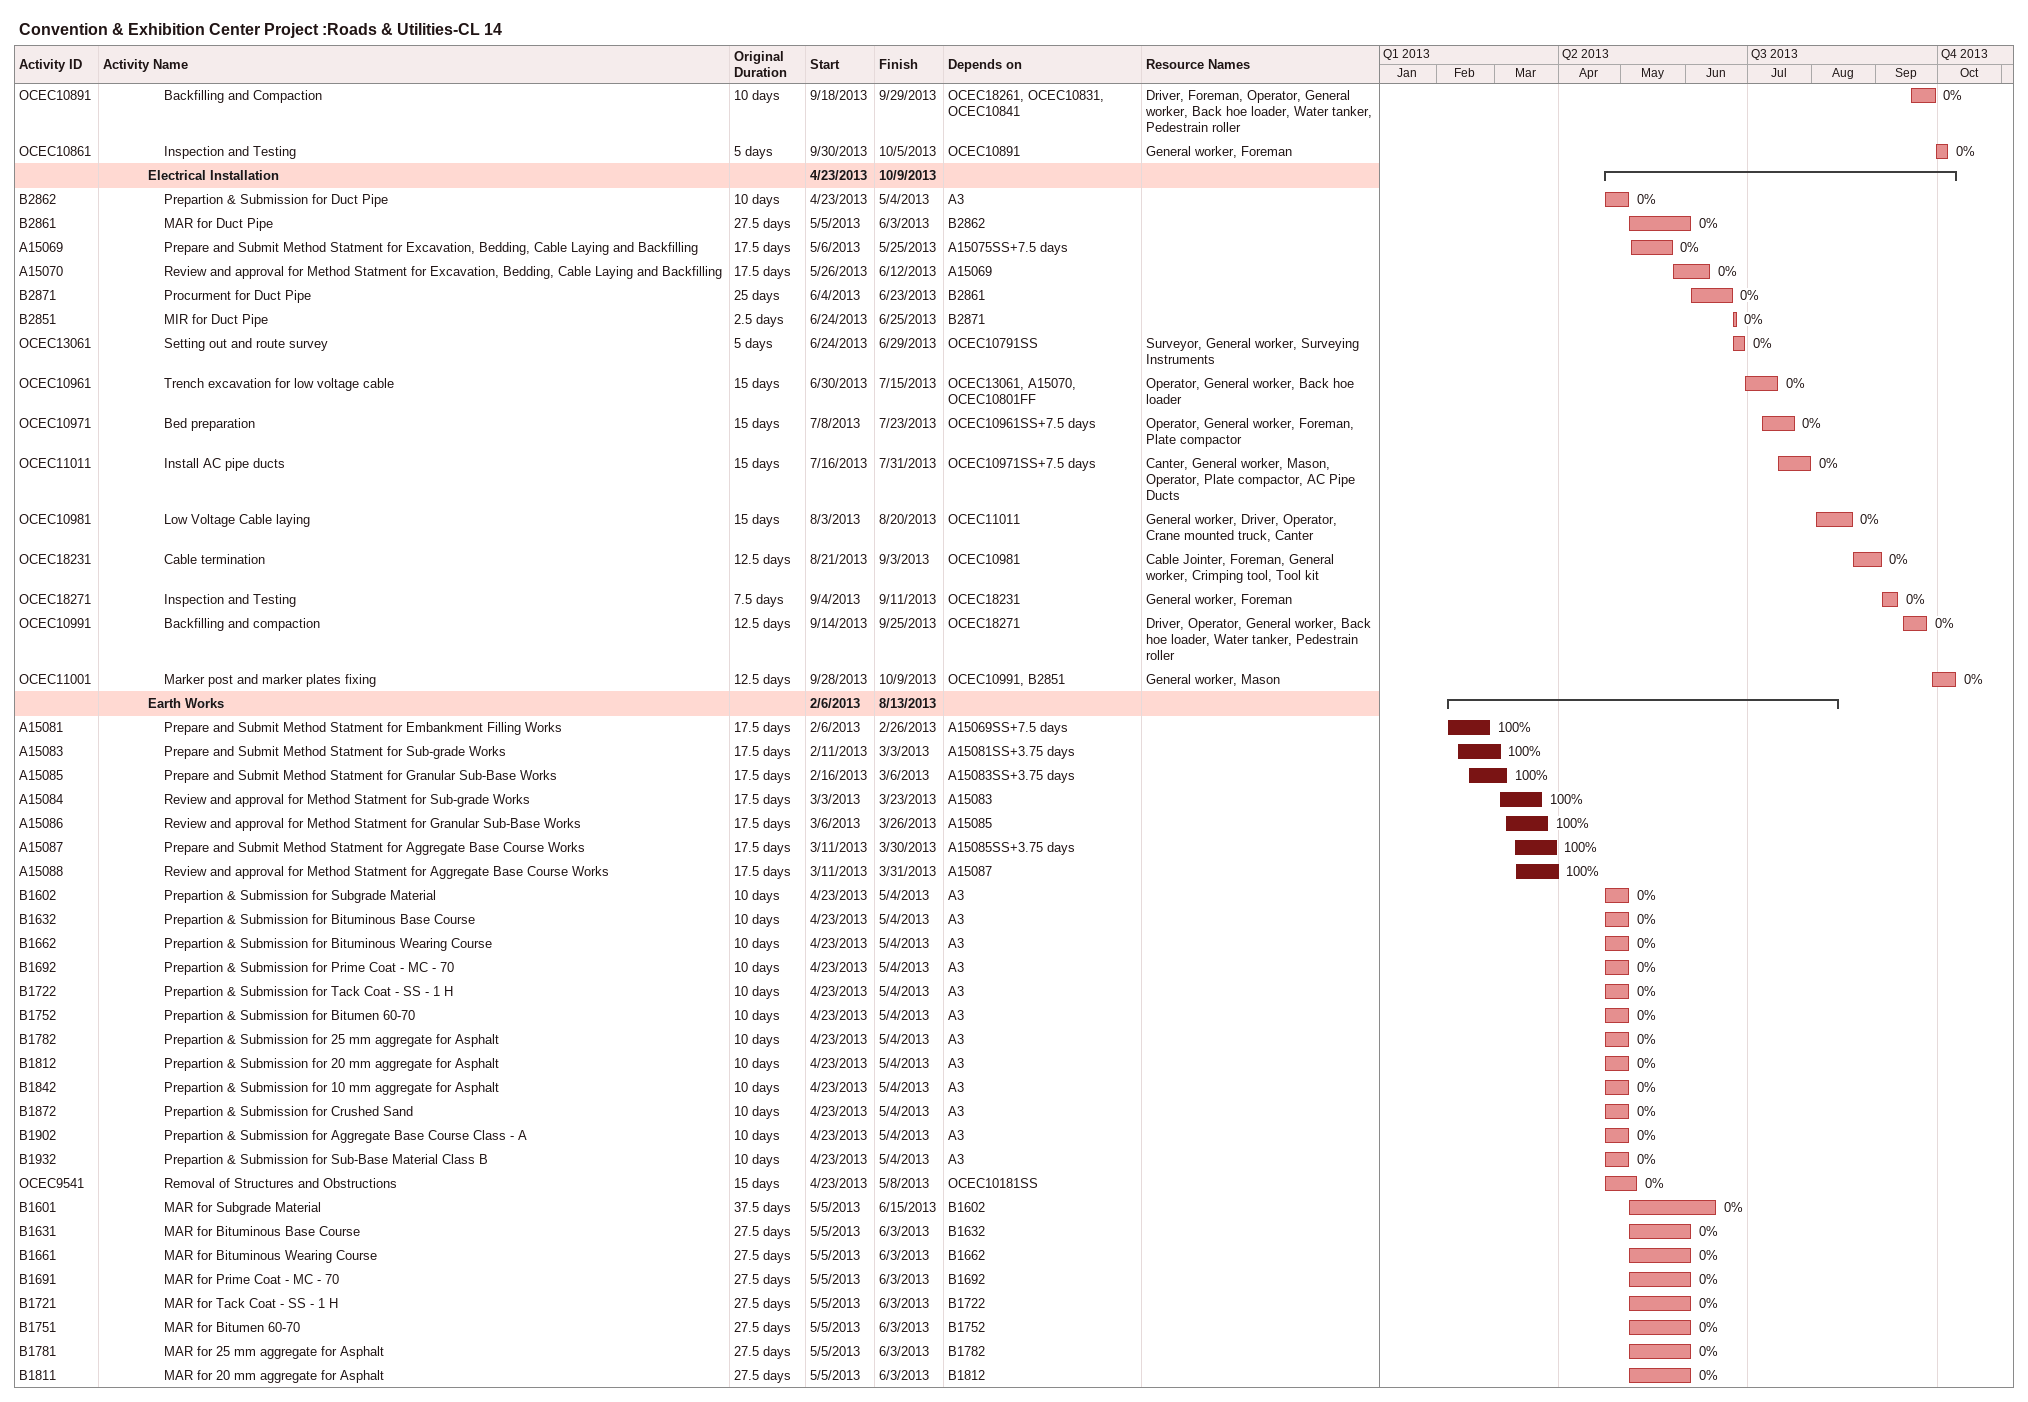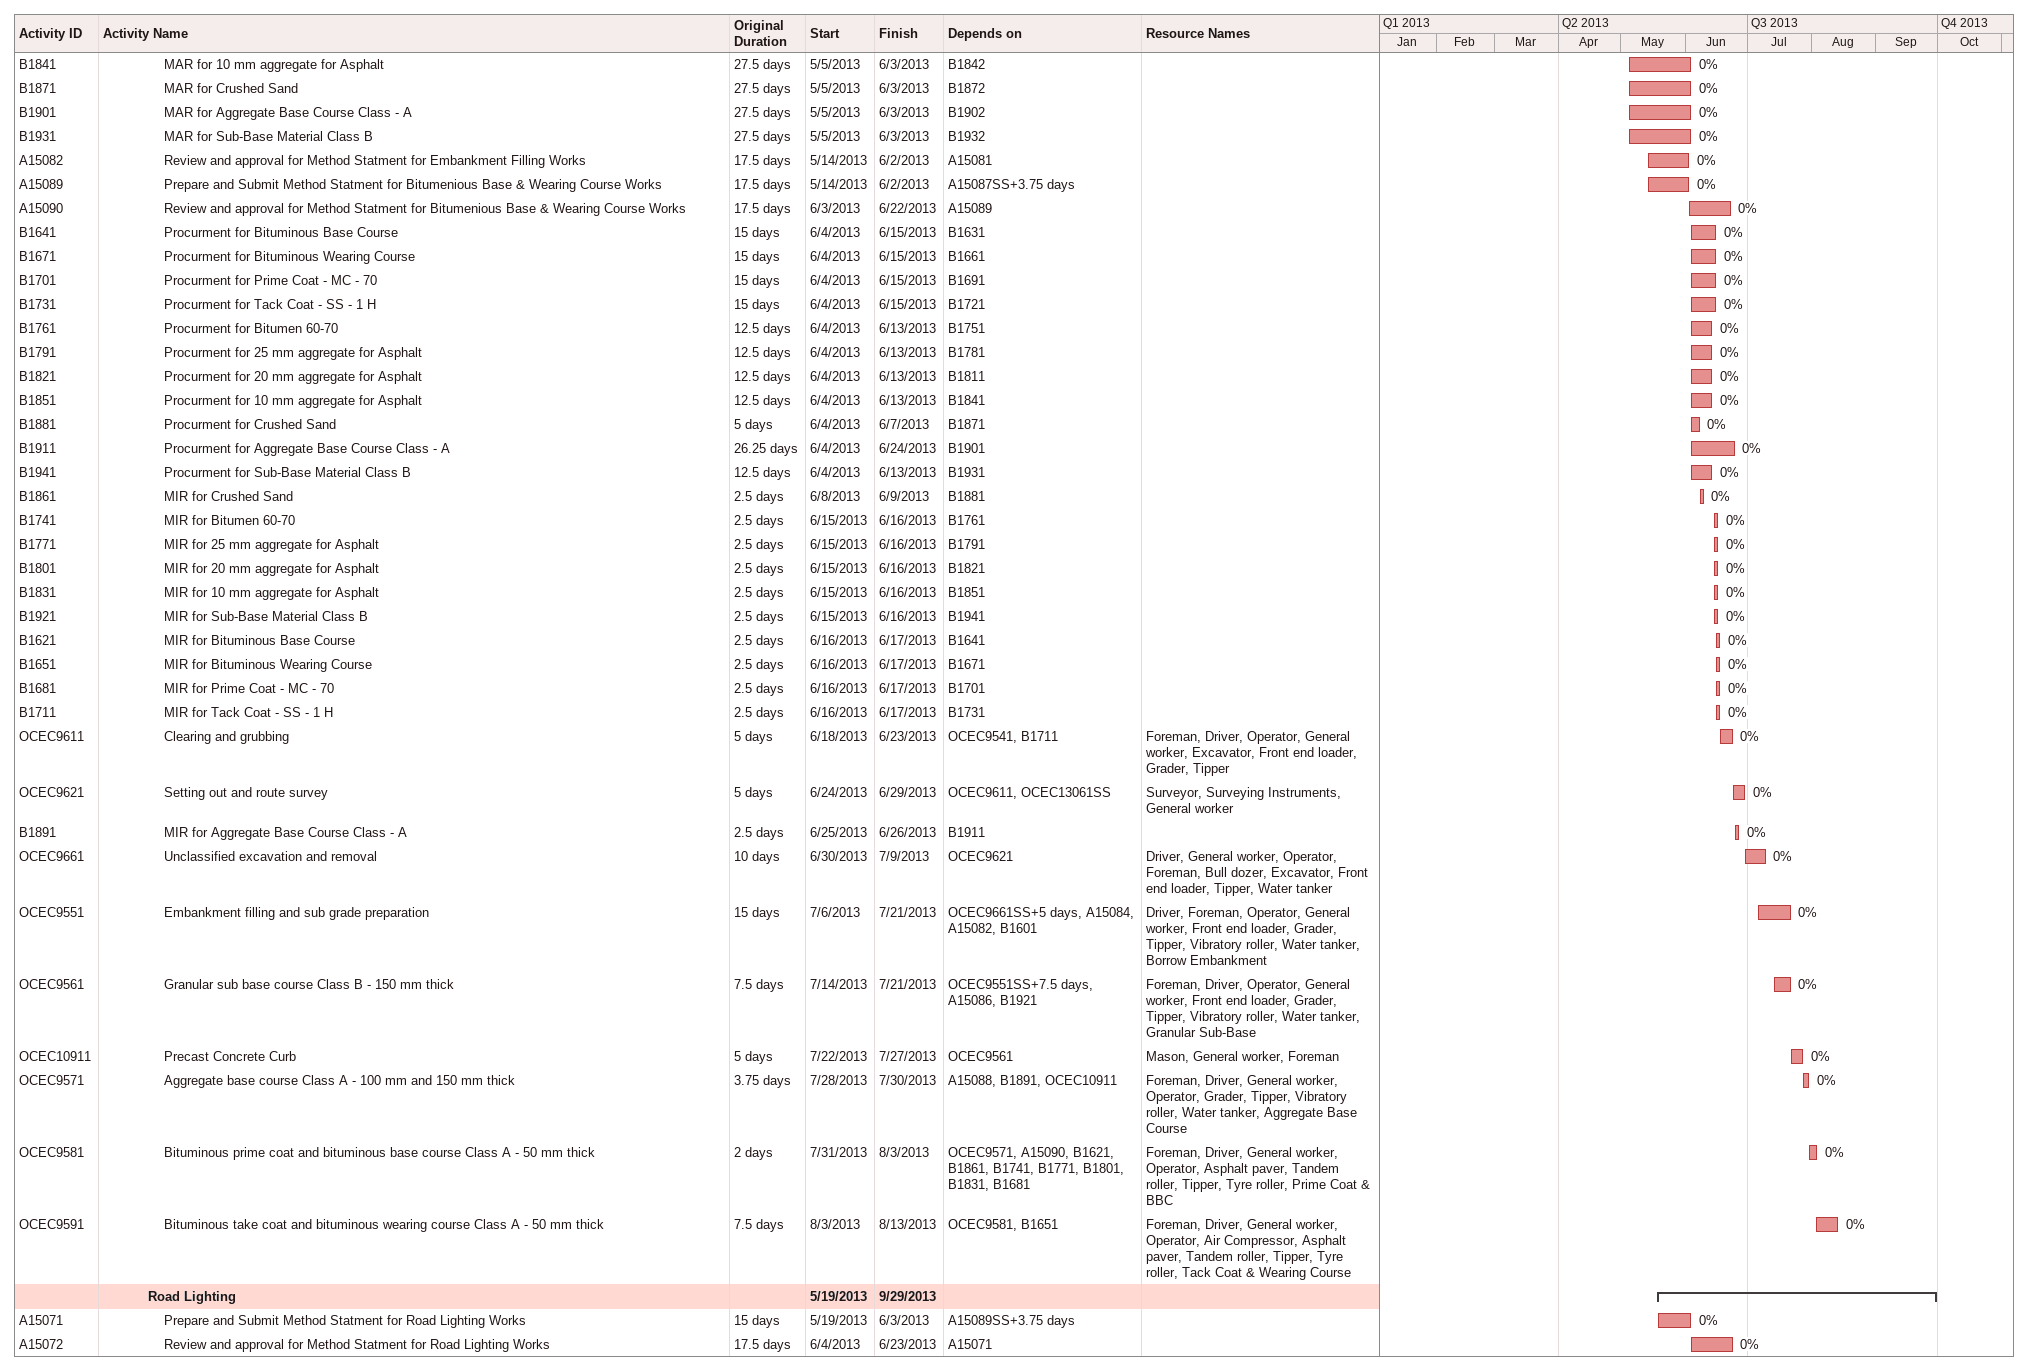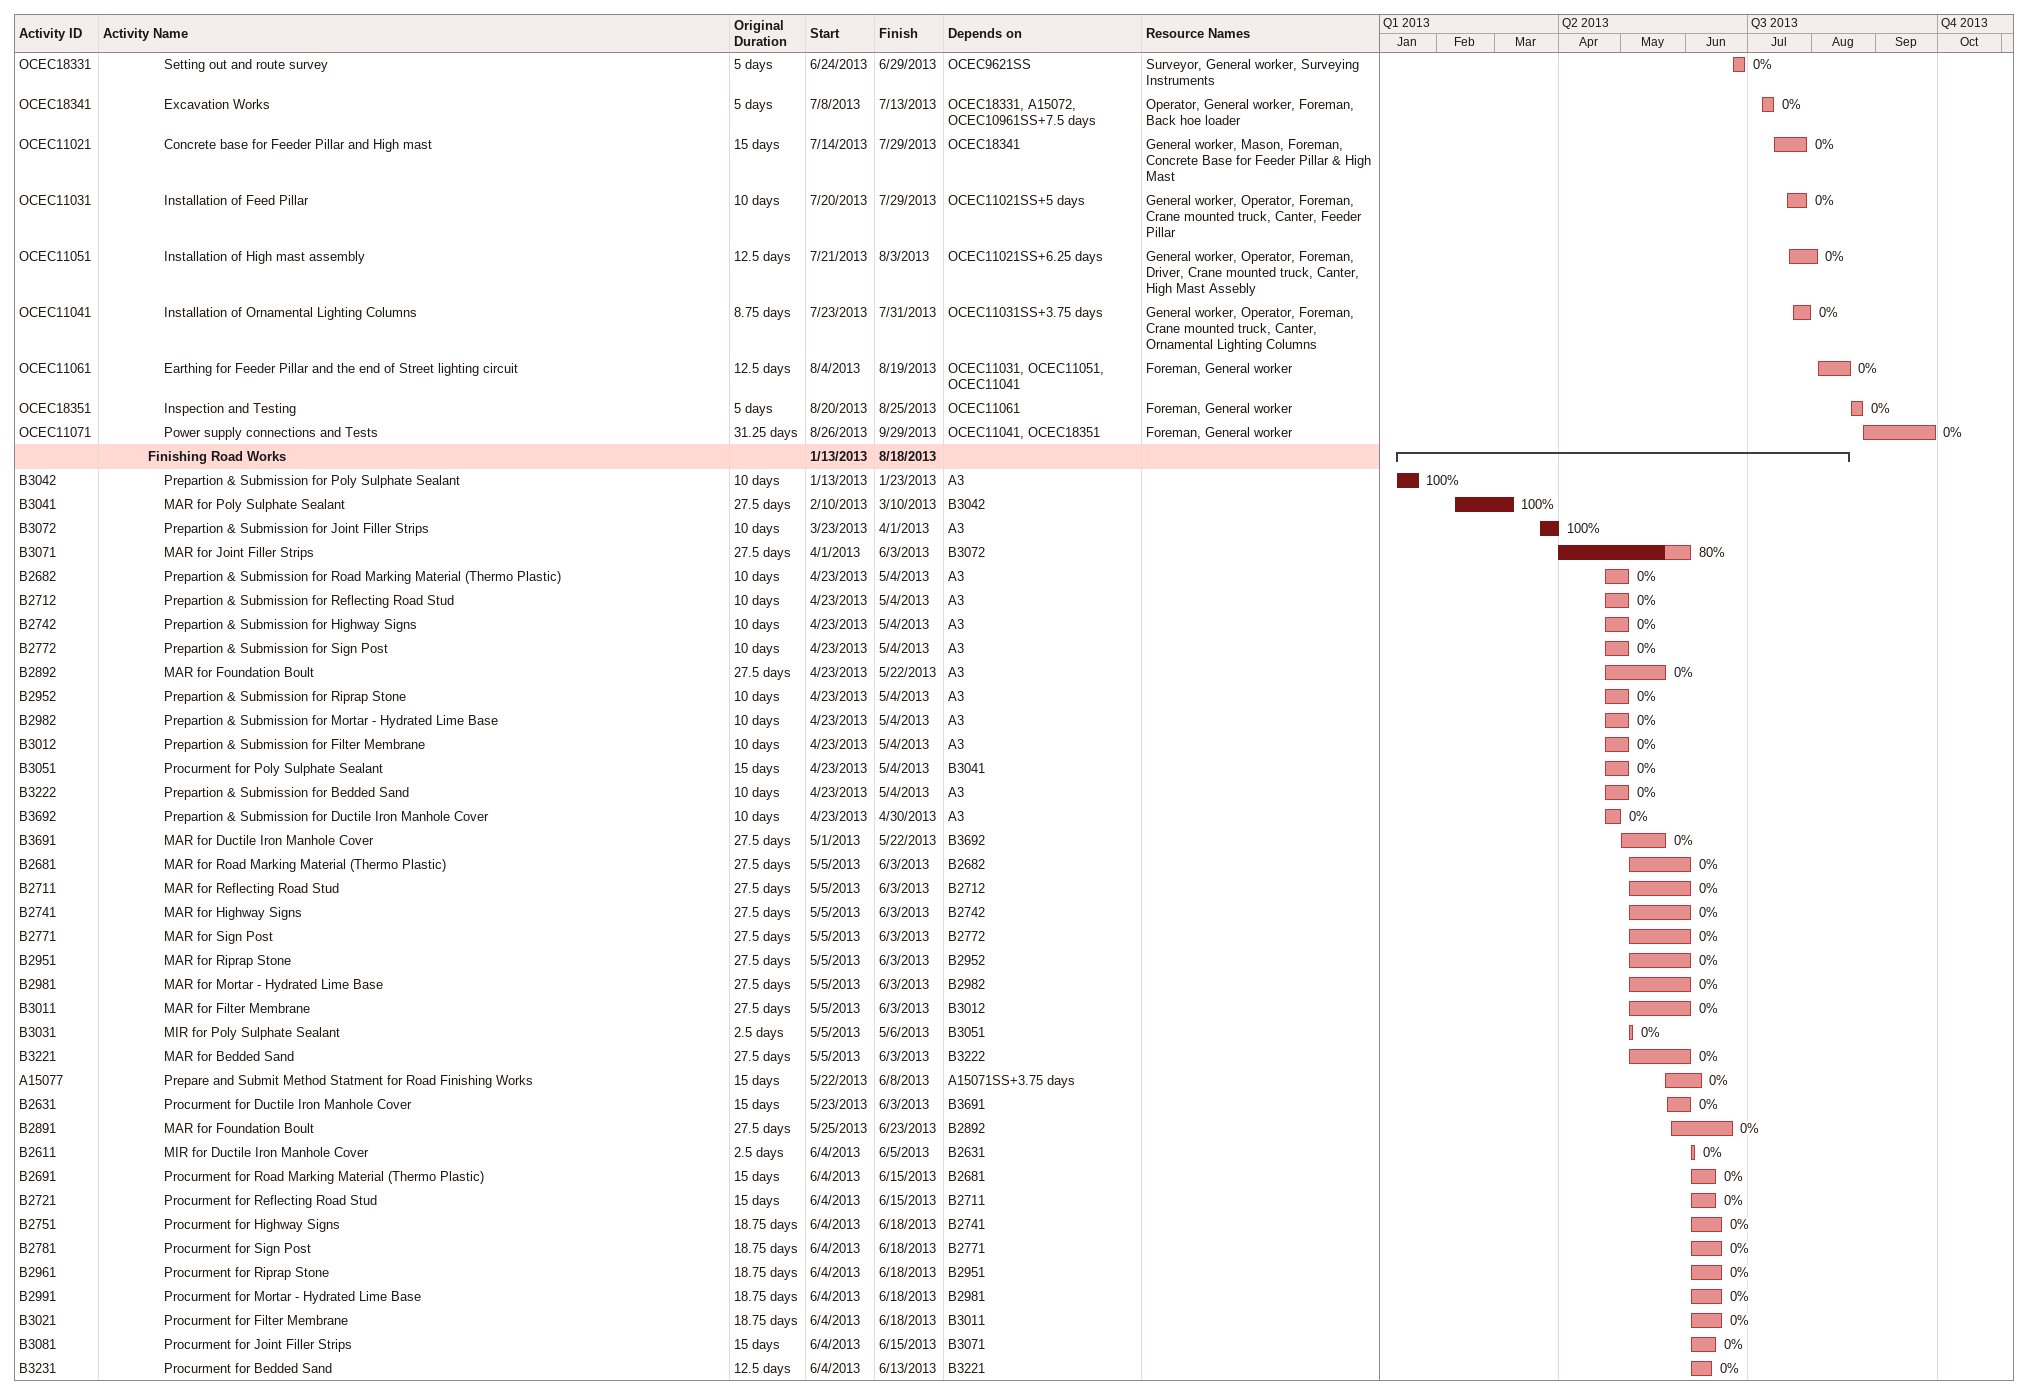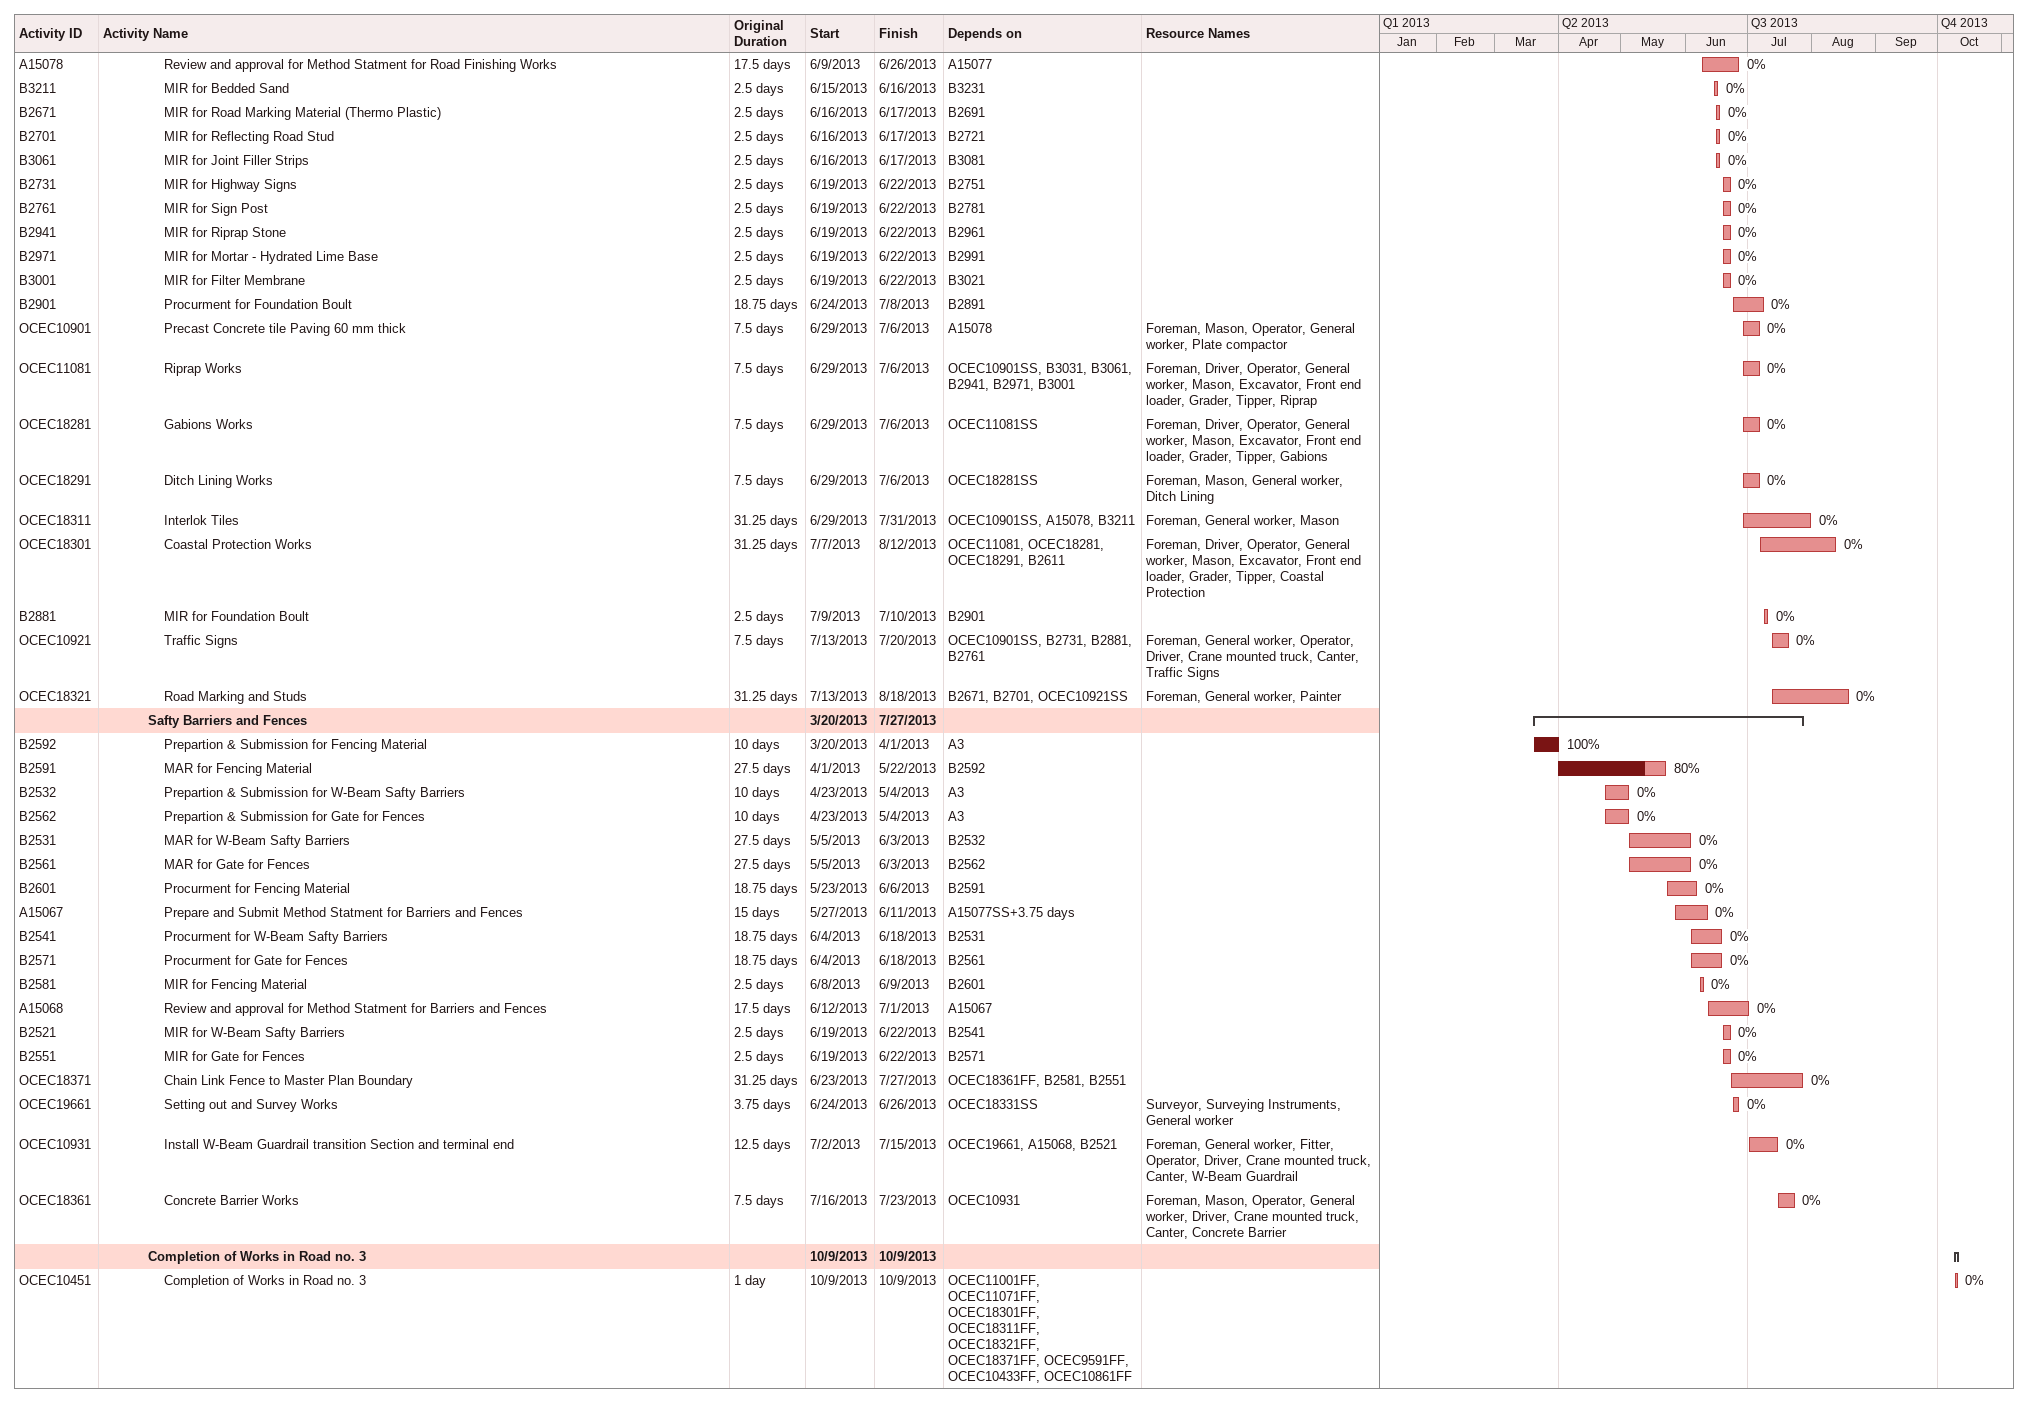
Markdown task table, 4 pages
Convention & Exhibition Center Project :Roads & Utilities-CL 14

| ID | Level | Task | Original duration | Start | Finish | Predecessors | Resources | % complete |
|---|---|---|---|---|---|---|---|---|
| OCEC10891 | 5 | Backfilling and Compaction | 10d | 2013-09-18 | 2013-09-29 | OCEC18261, OCEC10831, OCEC10841 | Driver, Foreman, Operator, General worker, Back hoe loader, Water tanker, Pedestrain roller | 0 |
| OCEC10861 | 5 | Inspection and Testing | 5d | 2013-09-30 | 2013-10-05 | OCEC10891 | General worker, Foreman | 0 |
|  | 4 | **Electrical Installation** |  | 2013-04-23 | 2013-10-09 |  |  |  |
| B2862 | 5 | Prepartion & Submission for Duct Pipe | 10d | 2013-04-23 | 2013-05-04 | A3 |  | 0 |
| B2861 | 5 | MAR for Duct Pipe | 27.5d | 2013-05-05 | 2013-06-03 | B2862 |  | 0 |
| A15069 | 5 | Prepare and Submit Method Statment for Excavation, Bedding, Cable Laying and Backfilling | 17.5d | 2013-05-06 | 2013-05-25 | A15075SS+7.5d |  | 0 |
| A15070 | 5 | Review and approval for Method Statment for Excavation, Bedding, Cable Laying and Backfilling | 17.5d | 2013-05-26 | 2013-06-12 | A15069 |  | 0 |
| B2871 | 5 | Procurment for Duct Pipe | 25d | 2013-06-04 | 2013-06-23 | B2861 |  | 0 |
| B2851 | 5 | MIR for Duct Pipe | 2.5d | 2013-06-24 | 2013-06-25 | B2871 |  | 0 |
| OCEC13061 | 5 | Setting out and route survey | 5d | 2013-06-24 | 2013-06-29 | OCEC10791SS | Surveyor, General worker, Surveying Instruments | 0 |
| OCEC10961 | 5 | Trench excavation for low voltage cable | 15d | 2013-06-30 | 2013-07-15 | OCEC13061, A15070, OCEC10801FF | Operator, General worker, Back hoe loader | 0 |
| OCEC10971 | 5 | Bed preparation | 15d | 2013-07-08 | 2013-07-23 | OCEC10961SS+7.5d | Operator, General worker, Foreman, Plate compactor | 0 |
| OCEC11011 | 5 | Install AC pipe ducts | 15d | 2013-07-16 | 2013-07-31 | OCEC10971SS+7.5d | Canter, General worker, Mason, Operator, Plate compactor, AC Pipe Ducts | 0 |
| OCEC10981 | 5 | Low Voltage Cable laying | 15d | 2013-08-03 | 2013-08-20 | OCEC11011 | General worker, Driver, Operator, Crane mounted truck, Canter | 0 |
| OCEC18231 | 5 | Cable termination | 12.5d | 2013-08-21 | 2013-09-03 | OCEC10981 | Cable Jointer, Foreman, General worker, Crimping tool, Tool kit | 0 |
| OCEC18271 | 5 | Inspection and Testing | 7.5d | 2013-09-04 | 2013-09-11 | OCEC18231 | General worker, Foreman | 0 |
| OCEC10991 | 5 | Backfilling and compaction | 12.5d | 2013-09-14 | 2013-09-25 | OCEC18271 | Driver, Operator, General worker, Back hoe loader, Water tanker, Pedestrain roller | 0 |
| OCEC11001 | 5 | Marker post and marker plates fixing | 12.5d | 2013-09-28 | 2013-10-09 | OCEC10991, B2851 | General worker, Mason | 0 |
|  | 4 | **Earth Works** |  | 2013-02-06 | 2013-08-13 |  |  |  |
| A15081 | 5 | Prepare and Submit Method Statment for Embankment Filling Works | 17.5d | 2013-02-06 | 2013-02-26 | A15069SS+7.5d |  | 100 |
| A15083 | 5 | Prepare and Submit Method Statment for Sub-grade Works | 17.5d | 2013-02-11 | 2013-03-03 | A15081SS+3.75d |  | 100 |
| A15085 | 5 | Prepare and Submit Method Statment for Granular Sub-Base Works | 17.5d | 2013-02-16 | 2013-03-06 | A15083SS+3.75d |  | 100 |
| A15084 | 5 | Review and approval for Method Statment for Sub-grade Works | 17.5d | 2013-03-03 | 2013-03-23 | A15083 |  | 100 |
| A15086 | 5 | Review and approval for Method Statment for Granular Sub-Base Works | 17.5d | 2013-03-06 | 2013-03-26 | A15085 |  | 100 |
| A15087 | 5 | Prepare and Submit Method Statment for Aggregate Base Course Works | 17.5d | 2013-03-11 | 2013-03-30 | A15085SS+3.75d |  | 100 |
| A15088 | 5 | Review and approval for Method Statment for Aggregate Base Course Works | 17.5d | 2013-03-11 | 2013-03-31 | A15087 |  | 100 |
| B1602 | 5 | Prepartion & Submission for Subgrade Material | 10d | 2013-04-23 | 2013-05-04 | A3 |  | 0 |
| B1632 | 5 | Prepartion & Submission for Bituminous Base Course | 10d | 2013-04-23 | 2013-05-04 | A3 |  | 0 |
| B1662 | 5 | Prepartion & Submission for Bituminous Wearing Course | 10d | 2013-04-23 | 2013-05-04 | A3 |  | 0 |
| B1692 | 5 | Prepartion & Submission for Prime Coat - MC - 70 | 10d | 2013-04-23 | 2013-05-04 | A3 |  | 0 |
| B1722 | 5 | Prepartion & Submission for Tack Coat - SS - 1 H | 10d | 2013-04-23 | 2013-05-04 | A3 |  | 0 |
| B1752 | 5 | Prepartion & Submission for Bitumen 60-70 | 10d | 2013-04-23 | 2013-05-04 | A3 |  | 0 |
| B1782 | 5 | Prepartion & Submission for 25 mm aggregate for Asphalt | 10d | 2013-04-23 | 2013-05-04 | A3 |  | 0 |
| B1812 | 5 | Prepartion & Submission for 20 mm aggregate for Asphalt | 10d | 2013-04-23 | 2013-05-04 | A3 |  | 0 |
| B1842 | 5 | Prepartion & Submission for 10 mm aggregate for Asphalt | 10d | 2013-04-23 | 2013-05-04 | A3 |  | 0 |
| B1872 | 5 | Prepartion & Submission for Crushed Sand | 10d | 2013-04-23 | 2013-05-04 | A3 |  | 0 |
| B1902 | 5 | Prepartion & Submission for Aggregate Base Course Class - A | 10d | 2013-04-23 | 2013-05-04 | A3 |  | 0 |
| B1932 | 5 | Prepartion & Submission for Sub-Base Material Class B | 10d | 2013-04-23 | 2013-05-04 | A3 |  | 0 |
| OCEC9541 | 5 | Removal of Structures and Obstructions | 15d | 2013-04-23 | 2013-05-08 | OCEC10181SS |  | 0 |
| B1601 | 5 | MAR for Subgrade Material | 37.5d | 2013-05-05 | 2013-06-15 | B1602 |  | 0 |
| B1631 | 5 | MAR for Bituminous Base Course | 27.5d | 2013-05-05 | 2013-06-03 | B1632 |  | 0 |
| B1661 | 5 | MAR for Bituminous Wearing Course | 27.5d | 2013-05-05 | 2013-06-03 | B1662 |  | 0 |
| B1691 | 5 | MAR for Prime Coat - MC - 70 | 27.5d | 2013-05-05 | 2013-06-03 | B1692 |  | 0 |
| B1721 | 5 | MAR for Tack Coat - SS - 1 H | 27.5d | 2013-05-05 | 2013-06-03 | B1722 |  | 0 |
| B1751 | 5 | MAR for Bitumen 60-70 | 27.5d | 2013-05-05 | 2013-06-03 | B1752 |  | 0 |
| B1781 | 5 | MAR for 25 mm aggregate for Asphalt | 27.5d | 2013-05-05 | 2013-06-03 | B1782 |  | 0 |
| B1811 | 5 | MAR for 20 mm aggregate for Asphalt | 27.5d | 2013-05-05 | 2013-06-03 | B1812 |  | 0 |
| B1841 | 5 | MAR for 10 mm aggregate for Asphalt | 27.5d | 2013-05-05 | 2013-06-03 | B1842 |  | 0 |
| B1871 | 5 | MAR for Crushed Sand | 27.5d | 2013-05-05 | 2013-06-03 | B1872 |  | 0 |
| B1901 | 5 | MAR for Aggregate Base Course Class - A | 27.5d | 2013-05-05 | 2013-06-03 | B1902 |  | 0 |
| B1931 | 5 | MAR for Sub-Base Material Class B | 27.5d | 2013-05-05 | 2013-06-03 | B1932 |  | 0 |
| A15082 | 5 | Review and approval for Method Statment for Embankment Filling Works | 17.5d | 2013-05-14 | 2013-06-02 | A15081 |  | 0 |
| A15089 | 5 | Prepare and Submit Method Statment for Bitumenious Base & Wearing Course Works | 17.5d | 2013-05-14 | 2013-06-02 | A15087SS+3.75d |  | 0 |
| A15090 | 5 | Review and approval for Method Statment for Bitumenious Base & Wearing Course Works | 17.5d | 2013-06-03 | 2013-06-22 | A15089 |  | 0 |
| B1641 | 5 | Procurment for Bituminous Base Course | 15d | 2013-06-04 | 2013-06-15 | B1631 |  | 0 |
| B1671 | 5 | Procurment for Bituminous Wearing Course | 15d | 2013-06-04 | 2013-06-15 | B1661 |  | 0 |
| B1701 | 5 | Procurment for Prime Coat - MC - 70 | 15d | 2013-06-04 | 2013-06-15 | B1691 |  | 0 |
| B1731 | 5 | Procurment for Tack Coat - SS - 1 H | 15d | 2013-06-04 | 2013-06-15 | B1721 |  | 0 |
| B1761 | 5 | Procurment for Bitumen 60-70 | 12.5d | 2013-06-04 | 2013-06-13 | B1751 |  | 0 |
| B1791 | 5 | Procurment for 25 mm aggregate for Asphalt | 12.5d | 2013-06-04 | 2013-06-13 | B1781 |  | 0 |
| B1821 | 5 | Procurment for 20 mm aggregate for Asphalt | 12.5d | 2013-06-04 | 2013-06-13 | B1811 |  | 0 |
| B1851 | 5 | Procurment for 10 mm aggregate for Asphalt | 12.5d | 2013-06-04 | 2013-06-13 | B1841 |  | 0 |
| B1881 | 5 | Procurment for Crushed Sand | 5d | 2013-06-04 | 2013-06-07 | B1871 |  | 0 |
| B1911 | 5 | Procurment for Aggregate Base Course Class - A | 26.25d | 2013-06-04 | 2013-06-24 | B1901 |  | 0 |
| B1941 | 5 | Procurment for Sub-Base Material Class B | 12.5d | 2013-06-04 | 2013-06-13 | B1931 |  | 0 |
| B1861 | 5 | MIR for Crushed Sand | 2.5d | 2013-06-08 | 2013-06-09 | B1881 |  | 0 |
| B1741 | 5 | MIR for Bitumen 60-70 | 2.5d | 2013-06-15 | 2013-06-16 | B1761 |  | 0 |
| B1771 | 5 | MIR for 25 mm aggregate for Asphalt | 2.5d | 2013-06-15 | 2013-06-16 | B1791 |  | 0 |
| B1801 | 5 | MIR for 20 mm aggregate for Asphalt | 2.5d | 2013-06-15 | 2013-06-16 | B1821 |  | 0 |
| B1831 | 5 | MIR for 10 mm aggregate for Asphalt | 2.5d | 2013-06-15 | 2013-06-16 | B1851 |  | 0 |
| B1921 | 5 | MIR for Sub-Base Material Class B | 2.5d | 2013-06-15 | 2013-06-16 | B1941 |  | 0 |
| B1621 | 5 | MIR for Bituminous Base Course | 2.5d | 2013-06-16 | 2013-06-17 | B1641 |  | 0 |
| B1651 | 5 | MIR for Bituminous Wearing Course | 2.5d | 2013-06-16 | 2013-06-17 | B1671 |  | 0 |
| B1681 | 5 | MIR for Prime Coat - MC - 70 | 2.5d | 2013-06-16 | 2013-06-17 | B1701 |  | 0 |
| B1711 | 5 | MIR for Tack Coat - SS - 1 H | 2.5d | 2013-06-16 | 2013-06-17 | B1731 |  | 0 |
| OCEC9611 | 5 | Clearing and grubbing | 5d | 2013-06-18 | 2013-06-23 | OCEC9541, B1711 | Foreman, Driver, Operator, General worker, Excavator, Front end loader, Grader, Tipper | 0 |
| OCEC9621 | 5 | Setting out and route survey | 5d | 2013-06-24 | 2013-06-29 | OCEC9611, OCEC13061SS | Surveyor, Surveying Instruments, General worker | 0 |
| B1891 | 5 | MIR for Aggregate Base Course Class - A | 2.5d | 2013-06-25 | 2013-06-26 | B1911 |  | 0 |
| OCEC9661 | 5 | Unclassified excavation and removal | 10d | 2013-06-30 | 2013-07-09 | OCEC9621 | Driver, General worker, Operator, Foreman, Bull dozer, Excavator, Front end loader, Tipper, Water tanker | 0 |
| OCEC9551 | 5 | Embankment filling and sub grade preparation | 15d | 2013-07-06 | 2013-07-21 | OCEC9661SS+5d, A15084, A15082, B1601 | Driver, Foreman, Operator, General worker, Front end loader, Grader, Tipper, Vibratory roller, Water tanker, Borrow Embankment | 0 |
| OCEC9561 | 5 | Granular sub base course Class B - 150 mm thick | 7.5d | 2013-07-14 | 2013-07-21 | OCEC9551SS+7.5d, A15086, B1921 | Foreman, Driver, Operator, General worker, Front end loader, Grader, Tipper, Vibratory roller, Water tanker, Granular Sub-Base | 0 |
| OCEC10911 | 5 | Precast Concrete Curb | 5d | 2013-07-22 | 2013-07-27 | OCEC9561 | Mason, General worker, Foreman | 0 |
| OCEC9571 | 5 | Aggregate base course Class A - 100 mm and 150 mm thick | 3.75d | 2013-07-28 | 2013-07-30 | A15088, B1891, OCEC10911 | Foreman, Driver, General worker, Operator, Grader, Tipper, Vibratory roller, Water tanker, Aggregate Base Course | 0 |
| OCEC9581 | 5 | Bituminous prime coat and bituminous base course Class A - 50 mm thick | 2d | 2013-07-31 | 2013-08-03 | OCEC9571, A15090, B1621, B1861, B1741, B1771, B1801, B1831, B1681 | Foreman, Driver, General worker, Operator, Asphalt paver, Tandem roller, Tipper, Tyre roller, Prime Coat & BBC | 0 |
| OCEC9591 | 5 | Bituminous take coat and bituminous wearing course Class A - 50 mm thick | 7.5d | 2013-08-03 | 2013-08-13 | OCEC9581, B1651 | Foreman, Driver, General worker, Operator, Air Compressor, Asphalt paver, Tandem roller, Tipper, Tyre roller, Tack Coat & Wearing Course | 0 |
|  | 4 | **Road Lighting** |  | 2013-05-19 | 2013-09-29 |  |  |  |
| A15071 | 5 | Prepare and Submit Method Statment for Road Lighting Works | 15d | 2013-05-19 | 2013-06-03 | A15089SS+3.75d |  | 0 |
| A15072 | 5 | Review and approval for Method Statment for Road Lighting Works | 17.5d | 2013-06-04 | 2013-06-23 | A15071 |  | 0 |
| OCEC18331 | 5 | Setting out and route survey | 5d | 2013-06-24 | 2013-06-29 | OCEC9621SS | Surveyor, General worker, Surveying Instruments | 0 |
| OCEC18341 | 5 | Excavation Works | 5d | 2013-07-08 | 2013-07-13 | OCEC18331, A15072, OCEC10961SS+7.5d | Operator, General worker, Foreman, Back hoe loader | 0 |
| OCEC11021 | 5 | Concrete base for Feeder Pillar and High mast | 15d | 2013-07-14 | 2013-07-29 | OCEC18341 | General worker, Mason, Foreman, Concrete Base for Feeder Pillar & High Mast | 0 |
| OCEC11031 | 5 | Installation of Feed Pillar | 10d | 2013-07-20 | 2013-07-29 | OCEC11021SS+5d | General worker, Operator, Foreman, Crane mounted truck, Canter, Feeder Pillar | 0 |
| OCEC11051 | 5 | Installation of High mast assembly | 12.5d | 2013-07-21 | 2013-08-03 | OCEC11021SS+6.25d | General worker, Operator, Foreman, Driver, Crane mounted truck, Canter, High Mast Assebly | 0 |
| OCEC11041 | 5 | Installation of Ornamental Lighting Columns | 8.75d | 2013-07-23 | 2013-07-31 | OCEC11031SS+3.75d | General worker, Operator, Foreman, Crane mounted truck, Canter, Ornamental Lighting Columns | 0 |
| OCEC11061 | 5 | Earthing for Feeder Pillar and the end of Street lighting circuit | 12.5d | 2013-08-04 | 2013-08-19 | OCEC11031, OCEC11051, OCEC11041 | Foreman, General worker | 0 |
| OCEC18351 | 5 | Inspection and Testing | 5d | 2013-08-20 | 2013-08-25 | OCEC11061 | Foreman, General worker | 0 |
| OCEC11071 | 5 | Power supply connections and Tests | 31.25d | 2013-08-26 | 2013-09-29 | OCEC11041, OCEC18351 | Foreman, General worker | 0 |
|  | 4 | **Finishing Road Works** |  | 2013-01-13 | 2013-08-18 |  |  |  |
| B3042 | 5 | Prepartion & Submission for Poly Sulphate Sealant | 10d | 2013-01-13 | 2013-01-23 | A3 |  | 100 |
| B3041 | 5 | MAR for Poly Sulphate Sealant | 27.5d | 2013-02-10 | 2013-03-10 | B3042 |  | 100 |
| B3072 | 5 | Prepartion & Submission for Joint Filler Strips | 10d | 2013-03-23 | 2013-04-01 | A3 |  | 100 |
| B3071 | 5 | MAR for Joint Filler Strips | 27.5d | 2013-04-01 | 2013-06-03 | B3072 |  | 80 |
| B2682 | 5 | Prepartion & Submission for Road Marking Material (Thermo Plastic) | 10d | 2013-04-23 | 2013-05-04 | A3 |  | 0 |
| B2712 | 5 | Prepartion & Submission for Reflecting Road Stud | 10d | 2013-04-23 | 2013-05-04 | A3 |  | 0 |
| B2742 | 5 | Prepartion & Submission for Highway Signs | 10d | 2013-04-23 | 2013-05-04 | A3 |  | 0 |
| B2772 | 5 | Prepartion & Submission for Sign Post | 10d | 2013-04-23 | 2013-05-04 | A3 |  | 0 |
| B2892 | 5 | MAR for Foundation Boult | 27.5d | 2013-04-23 | 2013-05-22 | A3 |  | 0 |
| B2952 | 5 | Prepartion & Submission for Riprap Stone | 10d | 2013-04-23 | 2013-05-04 | A3 |  | 0 |
| B2982 | 5 | Prepartion & Submission for Mortar - Hydrated Lime Base | 10d | 2013-04-23 | 2013-05-04 | A3 |  | 0 |
| B3012 | 5 | Prepartion & Submission for Filter Membrane | 10d | 2013-04-23 | 2013-05-04 | A3 |  | 0 |
| B3051 | 5 | Procurment for Poly Sulphate Sealant | 15d | 2013-04-23 | 2013-05-04 | B3041 |  | 0 |
| B3222 | 5 | Prepartion & Submission for Bedded Sand | 10d | 2013-04-23 | 2013-05-04 | A3 |  | 0 |
| B3692 | 5 | Prepartion & Submission for Ductile Iron Manhole Cover | 10d | 2013-04-23 | 2013-04-30 | A3 |  | 0 |
| B3691 | 5 | MAR for Ductile Iron Manhole Cover | 27.5d | 2013-05-01 | 2013-05-22 | B3692 |  | 0 |
| B2681 | 5 | MAR for Road Marking Material (Thermo Plastic) | 27.5d | 2013-05-05 | 2013-06-03 | B2682 |  | 0 |
| B2711 | 5 | MAR for Reflecting Road Stud | 27.5d | 2013-05-05 | 2013-06-03 | B2712 |  | 0 |
| B2741 | 5 | MAR for Highway Signs | 27.5d | 2013-05-05 | 2013-06-03 | B2742 |  | 0 |
| B2771 | 5 | MAR for Sign Post | 27.5d | 2013-05-05 | 2013-06-03 | B2772 |  | 0 |
| B2951 | 5 | MAR for Riprap Stone | 27.5d | 2013-05-05 | 2013-06-03 | B2952 |  | 0 |
| B2981 | 5 | MAR for Mortar - Hydrated Lime Base | 27.5d | 2013-05-05 | 2013-06-03 | B2982 |  | 0 |
| B3011 | 5 | MAR for Filter Membrane | 27.5d | 2013-05-05 | 2013-06-03 | B3012 |  | 0 |
| B3031 | 5 | MIR for Poly Sulphate Sealant | 2.5d | 2013-05-05 | 2013-05-06 | B3051 |  | 0 |
| B3221 | 5 | MAR for Bedded Sand | 27.5d | 2013-05-05 | 2013-06-03 | B3222 |  | 0 |
| A15077 | 5 | Prepare and Submit Method Statment for Road Finishing Works | 15d | 2013-05-22 | 2013-06-08 | A15071SS+3.75d |  | 0 |
| B2631 | 5 | Procurment for Ductile Iron Manhole Cover | 15d | 2013-05-23 | 2013-06-03 | B3691 |  | 0 |
| B2891 | 5 | MAR for Foundation Boult | 27.5d | 2013-05-25 | 2013-06-23 | B2892 |  | 0 |
| B2611 | 5 | MIR for Ductile Iron Manhole Cover | 2.5d | 2013-06-04 | 2013-06-05 | B2631 |  | 0 |
| B2691 | 5 | Procurment for Road Marking Material (Thermo Plastic) | 15d | 2013-06-04 | 2013-06-15 | B2681 |  | 0 |
| B2721 | 5 | Procurment for Reflecting Road Stud | 15d | 2013-06-04 | 2013-06-15 | B2711 |  | 0 |
| B2751 | 5 | Procurment for Highway Signs | 18.75d | 2013-06-04 | 2013-06-18 | B2741 |  | 0 |
| B2781 | 5 | Procurment for Sign Post | 18.75d | 2013-06-04 | 2013-06-18 | B2771 |  | 0 |
| B2961 | 5 | Procurment for Riprap Stone | 18.75d | 2013-06-04 | 2013-06-18 | B2951 |  | 0 |
| B2991 | 5 | Procurment for Mortar - Hydrated Lime Base | 18.75d | 2013-06-04 | 2013-06-18 | B2981 |  | 0 |
| B3021 | 5 | Procurment for Filter Membrane | 18.75d | 2013-06-04 | 2013-06-18 | B3011 |  | 0 |
| B3081 | 5 | Procurment for Joint Filler Strips | 15d | 2013-06-04 | 2013-06-15 | B3071 |  | 0 |
| B3231 | 5 | Procurment for Bedded Sand | 12.5d | 2013-06-04 | 2013-06-13 | B3221 |  | 0 |
| A15078 | 5 | Review and approval for Method Statment for Road Finishing Works | 17.5d | 2013-06-09 | 2013-06-26 | A15077 |  | 0 |
| B3211 | 5 | MIR for Bedded Sand | 2.5d | 2013-06-15 | 2013-06-16 | B3231 |  | 0 |
| B2671 | 5 | MIR for Road Marking Material (Thermo Plastic) | 2.5d | 2013-06-16 | 2013-06-17 | B2691 |  | 0 |
| B2701 | 5 | MIR for Reflecting Road Stud | 2.5d | 2013-06-16 | 2013-06-17 | B2721 |  | 0 |
| B3061 | 5 | MIR for Joint Filler Strips | 2.5d | 2013-06-16 | 2013-06-17 | B3081 |  | 0 |
| B2731 | 5 | MIR for Highway Signs | 2.5d | 2013-06-19 | 2013-06-22 | B2751 |  | 0 |
| B2761 | 5 | MIR for Sign Post | 2.5d | 2013-06-19 | 2013-06-22 | B2781 |  | 0 |
| B2941 | 5 | MIR for Riprap Stone | 2.5d | 2013-06-19 | 2013-06-22 | B2961 |  | 0 |
| B2971 | 5 | MIR for Mortar - Hydrated Lime Base | 2.5d | 2013-06-19 | 2013-06-22 | B2991 |  | 0 |
| B3001 | 5 | MIR for Filter Membrane | 2.5d | 2013-06-19 | 2013-06-22 | B3021 |  | 0 |
| B2901 | 5 | Procurment for Foundation Boult | 18.75d | 2013-06-24 | 2013-07-08 | B2891 |  | 0 |
| OCEC10901 | 5 | Precast Concrete tile Paving 60 mm thick | 7.5d | 2013-06-29 | 2013-07-06 | A15078 | Foreman, Mason, Operator, General worker, Plate compactor | 0 |
| OCEC11081 | 5 | Riprap Works | 7.5d | 2013-06-29 | 2013-07-06 | OCEC10901SS, B3031, B3061, B2941, B2971, B3001 | Foreman, Driver, Operator, General worker, Mason, Excavator, Front end loader, Grader, Tipper, Riprap | 0 |
| OCEC18281 | 5 | Gabions Works | 7.5d | 2013-06-29 | 2013-07-06 | OCEC11081SS | Foreman, Driver, Operator, General worker, Mason, Excavator, Front end loader, Grader, Tipper, Gabions | 0 |
| OCEC18291 | 5 | Ditch Lining Works | 7.5d | 2013-06-29 | 2013-07-06 | OCEC18281SS | Foreman, Mason, General worker, Ditch Lining | 0 |
| OCEC18311 | 5 | Interlok Tiles | 31.25d | 2013-06-29 | 2013-07-31 | OCEC10901SS, A15078, B3211 | Foreman, General worker, Mason | 0 |
| OCEC18301 | 5 | Coastal Protection Works | 31.25d | 2013-07-07 | 2013-08-12 | OCEC11081, OCEC18281, OCEC18291, B2611 | Foreman, Driver, Operator, General worker, Mason, Excavator, Front end loader, Grader, Tipper, Coastal Protection | 0 |
| B2881 | 5 | MIR for Foundation Boult | 2.5d | 2013-07-09 | 2013-07-10 | B2901 |  | 0 |
| OCEC10921 | 5 | Traffic Signs | 7.5d | 2013-07-13 | 2013-07-20 | OCEC10901SS, B2731, B2881, B2761 | Foreman, General worker, Operator, Driver, Crane mounted truck, Canter, Traffic Signs | 0 |
| OCEC18321 | 5 | Road Marking and Studs | 31.25d | 2013-07-13 | 2013-08-18 | B2671, B2701, OCEC10921SS | Foreman, General worker, Painter | 0 |
|  | 4 | **Safty Barriers and Fences** |  | 2013-03-20 | 2013-07-27 |  |  |  |
| B2592 | 5 | Prepartion & Submission for Fencing Material | 10d | 2013-03-20 | 2013-04-01 | A3 |  | 100 |
| B2591 | 5 | MAR for Fencing Material | 27.5d | 2013-04-01 | 2013-05-22 | B2592 |  | 80 |
| B2532 | 5 | Prepartion & Submission for W-Beam Safty Barriers | 10d | 2013-04-23 | 2013-05-04 | A3 |  | 0 |
| B2562 | 5 | Prepartion & Submission for Gate for Fences | 10d | 2013-04-23 | 2013-05-04 | A3 |  | 0 |
| B2531 | 5 | MAR for W-Beam Safty Barriers | 27.5d | 2013-05-05 | 2013-06-03 | B2532 |  | 0 |
| B2561 | 5 | MAR for Gate for Fences | 27.5d | 2013-05-05 | 2013-06-03 | B2562 |  | 0 |
| B2601 | 5 | Procurment for Fencing Material | 18.75d | 2013-05-23 | 2013-06-06 | B2591 |  | 0 |
| A15067 | 5 | Prepare and Submit Method Statment for Barriers and Fences | 15d | 2013-05-27 | 2013-06-11 | A15077SS+3.75d |  | 0 |
| B2541 | 5 | Procurment for W-Beam Safty Barriers | 18.75d | 2013-06-04 | 2013-06-18 | B2531 |  | 0 |
| B2571 | 5 | Procurment for Gate for Fences | 18.75d | 2013-06-04 | 2013-06-18 | B2561 |  | 0 |
| B2581 | 5 | MIR for Fencing Material | 2.5d | 2013-06-08 | 2013-06-09 | B2601 |  | 0 |
| A15068 | 5 | Review and approval for Method Statment for Barriers and Fences | 17.5d | 2013-06-12 | 2013-07-01 | A15067 |  | 0 |
| B2521 | 5 | MIR for W-Beam Safty Barriers | 2.5d | 2013-06-19 | 2013-06-22 | B2541 |  | 0 |
| B2551 | 5 | MIR for Gate for Fences | 2.5d | 2013-06-19 | 2013-06-22 | B2571 |  | 0 |
| OCEC18371 | 5 | Chain Link Fence to Master Plan Boundary | 31.25d | 2013-06-23 | 2013-07-27 | OCEC18361FF, B2581, B2551 |  | 0 |
| OCEC19661 | 5 | Setting out and Survey Works | 3.75d | 2013-06-24 | 2013-06-26 | OCEC18331SS | Surveyor, Surveying Instruments, General worker | 0 |
| OCEC10931 | 5 | Install W-Beam Guardrail transition Section and terminal end | 12.5d | 2013-07-02 | 2013-07-15 | OCEC19661, A15068, B2521 | Foreman, General worker, Fitter, Operator, Driver, Crane mounted truck, Canter, W-Beam Guardrail | 0 |
| OCEC18361 | 5 | Concrete Barrier Works | 7.5d | 2013-07-16 | 2013-07-23 | OCEC10931 | Foreman, Mason, Operator, General worker, Driver, Crane mounted truck, Canter, Concrete Barrier | 0 |
|  | 4 | **Completion of Works in Road no. 3** |  | 2013-10-09 | 2013-10-09 |  |  |  |
| OCEC10451 | 5 | Completion of Works in Road no. 3 | 1d | 2013-10-09 | 2013-10-09 | OCEC11001FF, OCEC11071FF, OCEC18301FF, OCEC18311FF, OCEC18321FF, OCEC18371FF, OCEC9591FF, OCEC10433FF, OCEC10861FF |  | 0 |
